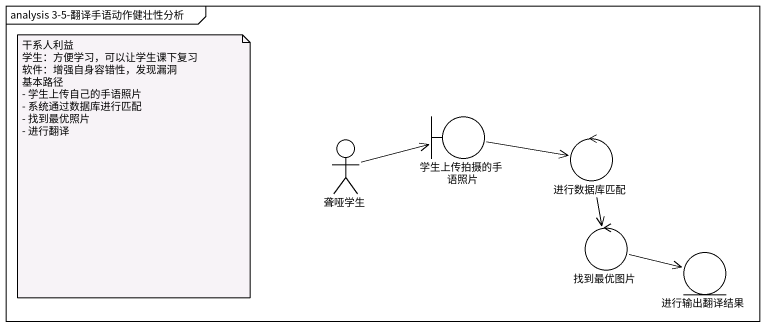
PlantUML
@startuml
mainframe analysis 3-5-翻译手语动作健壮性分析
boundary 学生上传拍摄的手语照片
actor 聋哑学生
control 进行数据库匹配
control 找到最优图片
entity 进行输出翻译结果
学生上传拍摄的手语照片 -right-> 进行数据库匹配
聋哑学生 -right-> 学生上传拍摄的手语照片
进行数据库匹配 --> 找到最优图片
找到最优图片 -right-> 进行输出翻译结果
note as N1
  干系人利益
  学生：方便学习，可以让学生课下复习
  软件：增强自身容错性，发现漏洞
  基本路径
  - 学生上传自己的手语照片
  - 系统通过数据库进行匹配
  - 找到最优照片
  - 进行翻译
end note
@enduml
